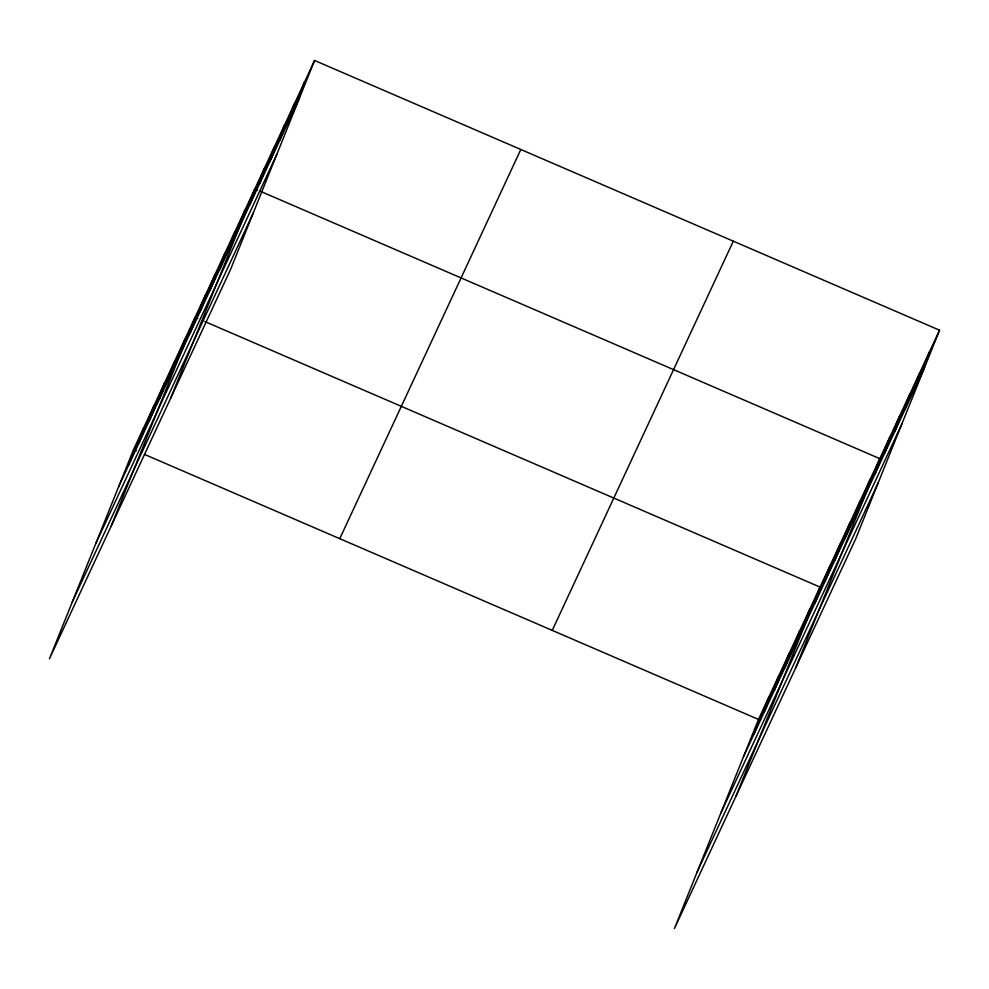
<?xml version="1.0" encoding="UTF-8"?>
<svg xmlns="http://www.w3.org/2000/svg" width="989" height="989" viewBox="0 0 989 989"><rect width="100%" height="100%" fill="white"/><g stroke="black" fill="none" stroke-linecap="round" stroke-linejoin="round"><path stroke-width="1.48" d="M314.576 60.465L133.515 449.661L49.45 658.785L230.511 269.589L314.576 60.465L939.55 330.215L855.485 539.339L674.424 928.535L758.489 719.411L939.55 330.215M128.817 464.83L143.776 427.607M139.078 442.775L154.037 405.552M149.339 420.721L164.298 383.497M159.588 398.666L174.559 361.442M169.848 376.611L184.819 339.388M111.015 526.457L195.08 317.333L197.825 318.52M190.073 333.157L205.032 295.934M200.038 311.745L214.996 274.522M209.989 290.346L224.948 253.122M219.954 268.934L234.912 231.71M229.905 247.534L244.876 210.311M170.763 398.023L254.828 188.899L257.585 190.086M249.821 204.723L264.792 167.5M259.786 183.311L274.744 146.088M269.737 161.912L284.708 124.688M279.702 140.5L294.66 103.276M289.653 119.1L304.624 81.877M753.779 734.58L768.75 697.356M764.04 712.525L779.011 675.302M774.3 690.47L789.271 653.247M784.561 668.416L799.532 631.192M794.822 646.361L809.781 609.137M735.977 796.207L820.042 587.083L204.698 321.487M815.047 602.907L830.006 565.683M824.999 581.495L839.97 544.271M834.963 560.095L849.922 522.872M844.915 538.684L859.886 501.46M854.879 517.284L869.838 480.061M795.737 667.773L879.802 458.649L260.33 191.273M874.795 474.473L889.754 437.249M884.747 453.061L899.718 415.837M894.711 431.661L909.67 394.438M904.663 410.25L919.634 373.026M914.627 388.85L929.586 351.627M118.556 486.885L299.618 97.688M95.748 543.616L276.809 154.42M72.259 602.054L253.32 212.858M339.759 538.684L520.82 149.487M552.245 630.389L733.306 241.205M743.518 756.634L924.591 367.438M720.721 813.366L901.783 424.17M697.22 871.804L878.294 482.607M133.515 449.661L136.272 450.848M144.518 454.408L758.489 719.411"/></g></svg>
